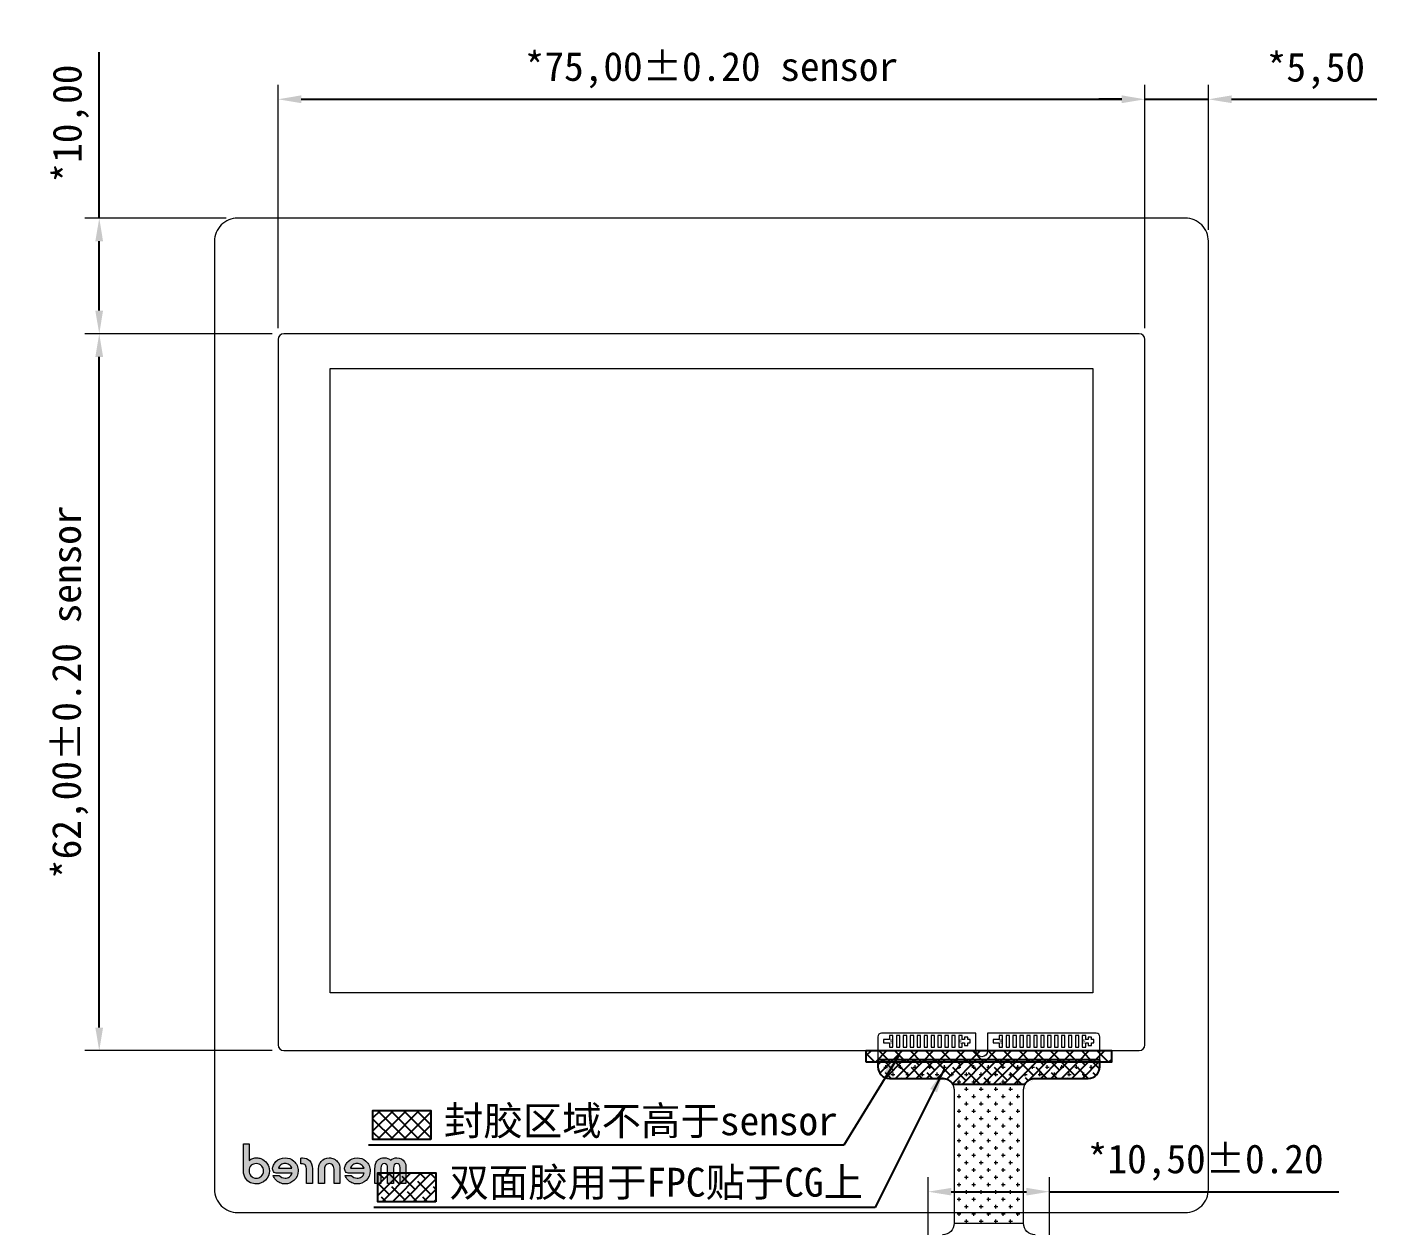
# Model space of a CAD drawing. Header units: millimetres. Extents: x 1950 to 4611, y 2266 to 2867.
# Drawn here: x 2220 to 2336.8, y 2668.8 to 2772.8 of the extents above; entities that cross this region are included whole.
import ezdxf

# ---------------------------------------------------------------- set-up
doc = ezdxf.new("R2010")
doc.units = ezdxf.units.MM
for name, color, linetype in [('Adhesive', 2, 'Continuous'), ('Dim', 4, 'Continuous'), ('Sealant', 3, 'Continuous')]:
    doc.layers.add(name, color=color, linetype=linetype)
for name, color, linetype, lineweight in [('Cover Lens', 152, 'Continuous', 0), ('EMI', 5, 'Continuous', 0), ('FPC', 30, 'Continuous', 0), ('Sensor', 6, 'Continuous', 0)]:
    doc.layers.add(name, color=color, linetype=linetype, lineweight=lineweight)
doc.styles.add('宋体', font='')
doc.styles.add('常规', font='')
doc.styles.get('宋体').set_extended_font_data('SimSun')
doc.styles.get('常规').set_extended_font_data('SimSun')
doc.dimstyles.new('DIM', dxfattribs={"dimtxt": 2.5, "dimasz": 2, "dimexe": 1.25, "dimexo": 1, "dimgap": 1, "dimtad": 1, "dimzin": 1, "dimtxsty": '宋体', "dimcen": 2.5, "dimazin": 0, "dimtfac": 1, "dimtmove": 0, "dimatfit": 3, "dimfxl": 0, "dimlwe": 0, "dimarcsym": 0})

# ---------------------------------------------------------------- blocks, each defined once
blk = doc.blocks.new('CG2')
at = {"layer": 'Cover Lens'}
h = blk.add_hatch(color=2, dxfattribs=at)
h.dxf.hatch_style = 1
edge = h.paths.add_edge_path(flags=16)
edge.add_spline(control_points=[(-38.9, -14.98), (-39.03, -14.84), (-39.19, -14.77), (-39.39, -14.77)], knot_values=[0, 0, 0, 0, 1, 1, 1, 1], degree=3, periodic=0)
edge.add_spline(control_points=[(-39.39, -14.77), (-39.55, -14.77), (-39.69, -14.82), (-39.81, -14.92)], knot_values=[0, 0, 0, 0, 1, 1, 1, 1], degree=3, periodic=0)
edge.add_spline(control_points=[(-39.81, -14.92), (-39.94, -15.05), (-40.01, -15.2), (-40.01, -15.4)], knot_values=[0, 0, 0, 0, 1, 1, 1, 1], degree=3, periodic=0)
edge.add_spline(control_points=[(-40.01, -15.4), (-40.01, -15.57), (-39.95, -15.72), (-39.84, -15.84)], knot_values=[0, 0, 0, 0, 1, 1, 1, 1], degree=3, periodic=0)
edge.add_spline(control_points=[(-39.84, -15.84), (-39.72, -15.97), (-39.57, -16.03), (-39.39, -16.03)], knot_values=[0, 0, 0, 0, 1, 1, 1, 1], degree=3, periodic=0)
edge.add_spline(control_points=[(-39.39, -16.03), (-39.23, -16.03), (-39.09, -15.98), (-38.96, -15.88)], knot_values=[0, 0, 0, 0, 1, 1, 1, 1], degree=3, periodic=0)
edge.add_spline(control_points=[(-38.96, -15.88), (-38.82, -15.76), (-38.75, -15.6), (-38.75, -15.4)], knot_values=[0, 0, 0, 0, 1, 1, 1, 1], degree=3, periodic=0)
edge.add_spline(control_points=[(-38.75, -15.4), (-38.75, -15.24), (-38.8, -15.1), (-38.9, -14.98)], knot_values=[0, 0, 0, 0, 1, 1, 1, 1], degree=3, periodic=0)
edge = h.paths.add_edge_path()
edge.add_spline(control_points=[(-40.46, -15.69), (-40.49, -15.58), (-40.5, -15.41), (-40.5, -15.19)], knot_values=[0, 0, 0, 0, 1, 1, 1, 1], degree=3, periodic=0)
edge.add_line((-40.5, -15.19), (-40.5, -13.07))
edge.add_line((-40.5, -13.07), (-39.99, -13.07))
edge.add_line((-39.99, -13.07), (-39.99, -14.5))
edge.add_spline(control_points=[(-39.99, -14.5), (-39.79, -14.35), (-39.58, -14.27), (-39.35, -14.27)], knot_values=[0, 0, 0, 0, 1, 1, 1, 1], degree=3, periodic=0)
edge.add_spline(control_points=[(-39.35, -14.27), (-39.23, -14.27), (-39.1, -14.3), (-38.98, -14.34)], knot_values=[0, 0, 0, 0, 1, 1, 1, 1], degree=3, periodic=0)
edge.add_spline(control_points=[(-38.98, -14.34), (-38.76, -14.42), (-38.59, -14.56), (-38.46, -14.74)], knot_values=[0, 0, 0, 0, 1, 1, 1, 1], degree=3, periodic=0)
edge.add_spline(control_points=[(-38.46, -14.74), (-38.31, -14.94), (-38.24, -15.16), (-38.24, -15.4)], knot_values=[0, 0, 0, 0, 1, 1, 1, 1], degree=3, periodic=0)
edge.add_spline(control_points=[(-38.24, -15.4), (-38.24, -15.71), (-38.35, -15.98), (-38.58, -16.2)], knot_values=[0, 0, 0, 0, 1, 1, 1, 1], degree=3, periodic=0)
edge.add_spline(control_points=[(-38.58, -16.2), (-38.8, -16.42), (-39.07, -16.53), (-39.38, -16.53)], knot_values=[0, 0, 0, 0, 1, 1, 1, 1], degree=3, periodic=0)
edge.add_spline(control_points=[(-39.38, -16.53), (-39.55, -16.53), (-39.71, -16.49), (-39.88, -16.42)], knot_values=[0, 0, 0, 0, 1, 1, 1, 1], degree=3, periodic=0)
edge.add_spline(control_points=[(-39.88, -16.42), (-40.07, -16.32), (-40.22, -16.19), (-40.32, -16.03)], knot_values=[0, 0, 0, 0, 1, 1, 1, 1], degree=3, periodic=0)
edge.add_spline(control_points=[(-40.32, -16.03), (-40.39, -15.92), (-40.44, -15.81), (-40.46, -15.69)], knot_values=[0, 0, 0, 0, 1, 1, 1, 1], degree=3, periodic=0)
edge = h.paths.add_edge_path(flags=16)
edge.add_spline(control_points=[(-37.25, -14.88), (-37.35, -14.95), (-37.43, -15.05), (-37.47, -15.17)], knot_values=[0, 0, 0, 0, 1, 1, 1, 1], degree=3, periodic=0)
edge.add_line((-37.47, -15.17), (-36.3, -15.17))
edge.add_spline(control_points=[(-36.3, -15.17), (-36.35, -15.04), (-36.42, -14.94), (-36.53, -14.87)], knot_values=[0, 0, 0, 0, 1, 1, 1, 1], degree=3, periodic=0)
edge.add_spline(control_points=[(-36.53, -14.87), (-36.64, -14.8), (-36.75, -14.77), (-36.89, -14.77)], knot_values=[0, 0, 0, 0, 1, 1, 1, 1], degree=3, periodic=0)
edge.add_spline(control_points=[(-36.89, -14.77), (-37.02, -14.77), (-37.14, -14.8), (-37.25, -14.88)], knot_values=[0, 0, 0, 0, 1, 1, 1, 1], degree=3, periodic=0)
edge = h.paths.add_edge_path()
edge.add_spline(control_points=[(-37.71, -16.16), (-37.81, -16.05), (-37.88, -15.93), (-37.93, -15.79)], knot_values=[0, 0, 0, 0, 1, 1, 1, 1], degree=3, periodic=0)
edge.add_line((-37.93, -15.79), (-37.39, -15.79))
edge.add_spline(control_points=[(-37.39, -15.79), (-37.26, -15.95), (-37.09, -16.03), (-36.89, -16.03)], knot_values=[0, 0, 0, 0, 1, 1, 1, 1], degree=3, periodic=0)
edge.add_spline(control_points=[(-36.89, -16.03), (-36.75, -16.03), (-36.63, -16), (-36.52, -15.92)], knot_values=[0, 0, 0, 0, 1, 1, 1, 1], degree=3, periodic=0)
edge.add_spline(control_points=[(-36.52, -15.92), (-36.41, -15.85), (-36.33, -15.74), (-36.29, -15.61)], knot_values=[0, 0, 0, 0, 1, 1, 1, 1], degree=3, periodic=0)
edge.add_line((-36.29, -15.61), (-37.41, -15.61))
edge.add_spline(control_points=[(-37.41, -15.61), (-37.53, -15.61), (-37.62, -15.61), (-37.67, -15.6)], knot_values=[0, 0, 0, 0, 1, 1, 1, 1], degree=3, periodic=0)
edge.add_spline(control_points=[(-37.67, -15.6), (-37.72, -15.59), (-37.77, -15.56), (-37.83, -15.53)], knot_values=[0, 0, 0, 0, 1, 1, 1, 1], degree=3, periodic=0)
edge.add_spline(control_points=[(-37.83, -15.53), (-37.92, -15.45), (-37.97, -15.35), (-37.97, -15.22)], knot_values=[0, 0, 0, 0, 1, 1, 1, 1], degree=3, periodic=0)
edge.add_spline(control_points=[(-37.97, -15.22), (-37.97, -15.12), (-37.94, -15.02), (-37.89, -14.91)], knot_values=[0, 0, 0, 0, 1, 1, 1, 1], degree=3, periodic=0)
edge.add_spline(control_points=[(-37.89, -14.91), (-37.84, -14.8), (-37.76, -14.69), (-37.68, -14.6)], knot_values=[0, 0, 0, 0, 1, 1, 1, 1], degree=3, periodic=0)
edge.add_spline(control_points=[(-37.68, -14.6), (-37.46, -14.38), (-37.19, -14.27), (-36.88, -14.27)], knot_values=[0, 0, 0, 0, 1, 1, 1, 1], degree=3, periodic=0)
edge.add_spline(control_points=[(-36.88, -14.27), (-36.59, -14.27), (-36.35, -14.36), (-36.14, -14.55)], knot_values=[0, 0, 0, 0, 1, 1, 1, 1], degree=3, periodic=0)
edge.add_spline(control_points=[(-36.14, -14.55), (-36.02, -14.66), (-35.92, -14.78), (-35.85, -14.93)], knot_values=[0, 0, 0, 0, 1, 1, 1, 1], degree=3, periodic=0)
edge.add_spline(control_points=[(-35.85, -14.93), (-35.78, -15.08), (-35.75, -15.23), (-35.75, -15.4)], knot_values=[0, 0, 0, 0, 1, 1, 1, 1], degree=3, periodic=0)
edge.add_spline(control_points=[(-35.75, -15.4), (-35.75, -15.72), (-35.87, -16), (-36.12, -16.23)], knot_values=[0, 0, 0, 0, 1, 1, 1, 1], degree=3, periodic=0)
edge.add_spline(control_points=[(-36.12, -16.23), (-36.34, -16.43), (-36.59, -16.53), (-36.88, -16.53)], knot_values=[0, 0, 0, 0, 1, 1, 1, 1], degree=3, periodic=0)
edge.add_spline(control_points=[(-36.88, -16.53), (-37.03, -16.53), (-37.18, -16.5), (-37.33, -16.43)], knot_values=[0, 0, 0, 0, 1, 1, 1, 1], degree=3, periodic=0)
edge.add_spline(control_points=[(-37.33, -16.43), (-37.48, -16.37), (-37.61, -16.27), (-37.71, -16.16)], knot_values=[0, 0, 0, 0, 1, 1, 1, 1], degree=3, periodic=0)
edge = h.paths.add_edge_path()
edge.add_spline(control_points=[(-34.78, -14.5), (-34.61, -14.66), (-34.53, -14.9), (-34.53, -15.21)], knot_values=[0, 0, 0, 0, 1, 1, 1, 1], degree=3, periodic=0)
edge.add_line((-34.53, -15.21), (-34.53, -16.5))
edge.add_line((-34.53, -16.5), (-35.03, -16.5))
edge.add_line((-35.03, -16.5), (-35.03, -15.34))
edge.add_spline(control_points=[(-35.03, -15.34), (-35.03, -15.14), (-35.07, -14.99), (-35.13, -14.91)], knot_values=[0, 0, 0, 0, 1, 1, 1, 1], degree=3, periodic=0)
edge.add_spline(control_points=[(-35.13, -14.91), (-35.2, -14.83), (-35.33, -14.79), (-35.52, -14.78)], knot_values=[0, 0, 0, 0, 1, 1, 1, 1], degree=3, periodic=0)
edge.add_line((-35.52, -14.78), (-35.52, -14.29))
edge.add_spline(control_points=[(-35.52, -14.29), (-35.46, -14.28), (-35.42, -14.28), (-35.39, -14.28)], knot_values=[0, 0, 0, 0, 1, 1, 1, 1], degree=3, periodic=0)
edge.add_spline(control_points=[(-35.39, -14.28), (-35.13, -14.28), (-34.93, -14.36), (-34.78, -14.5)], knot_values=[0, 0, 0, 0, 1, 1, 1, 1], degree=3, periodic=0)
edge = h.paths.add_edge_path()
edge.add_spline(control_points=[(-33.41, -14.95), (-33.46, -15.05), (-33.49, -15.21), (-33.49, -15.44)], knot_values=[0, 0, 0, 0, 1, 1, 1, 1], degree=3, periodic=0)
edge.add_line((-33.49, -15.44), (-33.49, -16.5))
edge.add_line((-33.49, -16.5), (-33.99, -16.5))
edge.add_line((-33.99, -16.5), (-33.99, -15.29))
edge.add_spline(control_points=[(-33.99, -15.29), (-33.99, -15.12), (-33.98, -14.99), (-33.95, -14.89)], knot_values=[0, 0, 0, 0, 1, 1, 1, 1], degree=3, periodic=0)
edge.add_spline(control_points=[(-33.95, -14.89), (-33.92, -14.79), (-33.86, -14.69), (-33.78, -14.6)], knot_values=[0, 0, 0, 0, 1, 1, 1, 1], degree=3, periodic=0)
edge.add_spline(control_points=[(-33.78, -14.6), (-33.6, -14.38), (-33.36, -14.27), (-33.07, -14.27)], knot_values=[0, 0, 0, 0, 1, 1, 1, 1], degree=3, periodic=0)
edge.add_spline(control_points=[(-33.07, -14.27), (-32.93, -14.27), (-32.79, -14.3), (-32.66, -14.36)], knot_values=[0, 0, 0, 0, 1, 1, 1, 1], degree=3, periodic=0)
edge.add_spline(control_points=[(-32.66, -14.36), (-32.53, -14.42), (-32.43, -14.5), (-32.34, -14.61)], knot_values=[0, 0, 0, 0, 1, 1, 1, 1], degree=3, periodic=0)
edge.add_spline(control_points=[(-32.34, -14.61), (-32.2, -14.78), (-32.14, -14.99), (-32.14, -15.26)], knot_values=[0, 0, 0, 0, 1, 1, 1, 1], degree=3, periodic=0)
edge.add_line((-32.14, -15.26), (-32.14, -16.5))
edge.add_line((-32.14, -16.5), (-32.64, -16.5))
edge.add_line((-32.64, -16.5), (-32.64, -15.4))
edge.add_spline(control_points=[(-32.64, -15.4), (-32.64, -15.19), (-32.67, -15.04), (-32.72, -14.95)], knot_values=[0, 0, 0, 0, 1, 1, 1, 1], degree=3, periodic=0)
edge.add_spline(control_points=[(-32.72, -14.95), (-32.76, -14.89), (-32.81, -14.85), (-32.87, -14.82)], knot_values=[0, 0, 0, 0, 1, 1, 1, 1], degree=3, periodic=0)
edge.add_spline(control_points=[(-32.87, -14.82), (-32.93, -14.78), (-33, -14.77), (-33.07, -14.77)], knot_values=[0, 0, 0, 0, 1, 1, 1, 1], degree=3, periodic=0)
edge.add_spline(control_points=[(-33.07, -14.77), (-33.14, -14.77), (-33.2, -14.78), (-33.26, -14.82)], knot_values=[0, 0, 0, 0, 1, 1, 1, 1], degree=3, periodic=0)
edge.add_spline(control_points=[(-33.26, -14.82), (-33.33, -14.85), (-33.37, -14.9), (-33.41, -14.95)], knot_values=[0, 0, 0, 0, 1, 1, 1, 1], degree=3, periodic=0)
edge = h.paths.add_edge_path(flags=16)
edge.add_spline(control_points=[(-31.02, -14.88), (-31.12, -14.95), (-31.2, -15.05), (-31.24, -15.17)], knot_values=[0, 0, 0, 0, 1, 1, 1, 1], degree=3, periodic=0)
edge.add_line((-31.24, -15.17), (-30.06, -15.17))
edge.add_spline(control_points=[(-30.06, -15.17), (-30.11, -15.04), (-30.19, -14.94), (-30.3, -14.87)], knot_values=[0, 0, 0, 0, 1, 1, 1, 1], degree=3, periodic=0)
edge.add_spline(control_points=[(-30.3, -14.87), (-30.4, -14.8), (-30.52, -14.77), (-30.66, -14.77)], knot_values=[0, 0, 0, 0, 1, 1, 1, 1], degree=3, periodic=0)
edge.add_spline(control_points=[(-30.66, -14.77), (-30.79, -14.77), (-30.91, -14.8), (-31.02, -14.88)], knot_values=[0, 0, 0, 0, 1, 1, 1, 1], degree=3, periodic=0)
edge = h.paths.add_edge_path()
edge.add_spline(control_points=[(-31.48, -16.16), (-31.57, -16.05), (-31.65, -15.93), (-31.7, -15.79)], knot_values=[0, 0, 0, 0, 1, 1, 1, 1], degree=3, periodic=0)
edge.add_line((-31.7, -15.79), (-31.16, -15.79))
edge.add_spline(control_points=[(-31.16, -15.79), (-31.03, -15.95), (-30.86, -16.03), (-30.65, -16.03)], knot_values=[0, 0, 0, 0, 1, 1, 1, 1], degree=3, periodic=0)
edge.add_spline(control_points=[(-30.65, -16.03), (-30.52, -16.03), (-30.4, -16), (-30.28, -15.92)], knot_values=[0, 0, 0, 0, 1, 1, 1, 1], degree=3, periodic=0)
edge.add_spline(control_points=[(-30.28, -15.92), (-30.17, -15.85), (-30.1, -15.74), (-30.06, -15.61)], knot_values=[0, 0, 0, 0, 1, 1, 1, 1], degree=3, periodic=0)
edge.add_line((-30.06, -15.61), (-31.18, -15.61))
edge.add_spline(control_points=[(-31.18, -15.61), (-31.3, -15.61), (-31.39, -15.61), (-31.44, -15.6)], knot_values=[0, 0, 0, 0, 1, 1, 1, 1], degree=3, periodic=0)
edge.add_spline(control_points=[(-31.44, -15.6), (-31.49, -15.59), (-31.54, -15.56), (-31.59, -15.53)], knot_values=[0, 0, 0, 0, 1, 1, 1, 1], degree=3, periodic=0)
edge.add_spline(control_points=[(-31.59, -15.53), (-31.69, -15.45), (-31.74, -15.35), (-31.74, -15.22)], knot_values=[0, 0, 0, 0, 1, 1, 1, 1], degree=3, periodic=0)
edge.add_spline(control_points=[(-31.74, -15.22), (-31.74, -15.12), (-31.71, -15.02), (-31.66, -14.91)], knot_values=[0, 0, 0, 0, 1, 1, 1, 1], degree=3, periodic=0)
edge.add_spline(control_points=[(-31.66, -14.91), (-31.6, -14.8), (-31.53, -14.69), (-31.44, -14.6)], knot_values=[0, 0, 0, 0, 1, 1, 1, 1], degree=3, periodic=0)
edge.add_spline(control_points=[(-31.44, -14.6), (-31.23, -14.38), (-30.96, -14.27), (-30.64, -14.27)], knot_values=[0, 0, 0, 0, 1, 1, 1, 1], degree=3, periodic=0)
edge.add_spline(control_points=[(-30.64, -14.27), (-30.36, -14.27), (-30.12, -14.36), (-29.91, -14.55)], knot_values=[0, 0, 0, 0, 1, 1, 1, 1], degree=3, periodic=0)
edge.add_spline(control_points=[(-29.91, -14.55), (-29.78, -14.66), (-29.69, -14.78), (-29.62, -14.93)], knot_values=[0, 0, 0, 0, 1, 1, 1, 1], degree=3, periodic=0)
edge.add_spline(control_points=[(-29.62, -14.93), (-29.55, -15.08), (-29.52, -15.23), (-29.52, -15.4)], knot_values=[0, 0, 0, 0, 1, 1, 1, 1], degree=3, periodic=0)
edge.add_spline(control_points=[(-29.52, -15.4), (-29.52, -15.72), (-29.64, -16), (-29.88, -16.23)], knot_values=[0, 0, 0, 0, 1, 1, 1, 1], degree=3, periodic=0)
edge.add_spline(control_points=[(-29.88, -16.23), (-30.1, -16.43), (-30.36, -16.53), (-30.65, -16.53)], knot_values=[0, 0, 0, 0, 1, 1, 1, 1], degree=3, periodic=0)
edge.add_spline(control_points=[(-30.65, -16.53), (-30.8, -16.53), (-30.95, -16.5), (-31.1, -16.43)], knot_values=[0, 0, 0, 0, 1, 1, 1, 1], degree=3, periodic=0)
edge.add_spline(control_points=[(-31.1, -16.43), (-31.25, -16.37), (-31.38, -16.27), (-31.48, -16.16)], knot_values=[0, 0, 0, 0, 1, 1, 1, 1], degree=3, periodic=0)
edge = h.paths.add_edge_path()
edge.add_spline(control_points=[(-28.32, -14.77), (-28.51, -14.77), (-28.6, -14.9), (-28.6, -15.17)], knot_values=[0, 0, 0, 0, 1, 1, 1, 1], degree=3, periodic=0)
edge.add_line((-28.6, -15.17), (-28.6, -16.5))
edge.add_line((-28.6, -16.5), (-29.11, -16.5))
edge.add_line((-29.11, -16.5), (-29.11, -15.18))
edge.add_spline(control_points=[(-29.11, -15.18), (-29.11, -14.99), (-29.08, -14.83), (-29.04, -14.72)], knot_values=[0, 0, 0, 0, 1, 1, 1, 1], degree=3, periodic=0)
edge.add_spline(control_points=[(-29.04, -14.72), (-28.99, -14.6), (-28.91, -14.5), (-28.8, -14.42)], knot_values=[0, 0, 0, 0, 1, 1, 1, 1], degree=3, periodic=0)
edge.add_spline(control_points=[(-28.8, -14.42), (-28.66, -14.32), (-28.5, -14.27), (-28.32, -14.27)], knot_values=[0, 0, 0, 0, 1, 1, 1, 1], degree=3, periodic=0)
edge.add_spline(control_points=[(-28.32, -14.27), (-28.08, -14.27), (-27.89, -14.34), (-27.76, -14.48)], knot_values=[0, 0, 0, 0, 1, 1, 1, 1], degree=3, periodic=0)
edge.add_spline(control_points=[(-27.76, -14.48), (-27.61, -14.34), (-27.43, -14.27), (-27.21, -14.27)], knot_values=[0, 0, 0, 0, 1, 1, 1, 1], degree=3, periodic=0)
edge.add_spline(control_points=[(-27.21, -14.27), (-26.92, -14.27), (-26.7, -14.39), (-26.56, -14.62)], knot_values=[0, 0, 0, 0, 1, 1, 1, 1], degree=3, periodic=0)
edge.add_spline(control_points=[(-26.56, -14.62), (-26.51, -14.7), (-26.47, -14.78), (-26.45, -14.85)], knot_values=[0, 0, 0, 0, 1, 1, 1, 1], degree=3, periodic=0)
edge.add_spline(control_points=[(-26.45, -14.85), (-26.44, -14.93), (-26.43, -15.05), (-26.43, -15.19)], knot_values=[0, 0, 0, 0, 1, 1, 1, 1], degree=3, periodic=0)
edge.add_line((-26.43, -15.19), (-26.43, -16.5))
edge.add_line((-26.43, -16.5), (-26.94, -16.5))
edge.add_line((-26.94, -16.5), (-26.94, -15.14))
edge.add_spline(control_points=[(-26.94, -15.14), (-26.94, -14.89), (-27.03, -14.77), (-27.22, -14.77)], knot_values=[0, 0, 0, 0, 1, 1, 1, 1], degree=3, periodic=0)
edge.add_spline(control_points=[(-27.22, -14.77), (-27.42, -14.77), (-27.51, -14.9), (-27.51, -15.17)], knot_values=[0, 0, 0, 0, 1, 1, 1, 1], degree=3, periodic=0)
edge.add_line((-27.51, -15.17), (-27.51, -16.5))
edge.add_line((-27.51, -16.5), (-28.02, -16.5))
edge.add_line((-28.02, -16.5), (-28.02, -15.16))
edge.add_spline(control_points=[(-28.02, -15.16), (-28.02, -15.03), (-28.04, -14.93), (-28.1, -14.87)], knot_values=[0, 0, 0, 0, 1, 1, 1, 1], degree=3, periodic=0)
edge.add_spline(control_points=[(-28.1, -14.87), (-28.15, -14.8), (-28.22, -14.77), (-28.32, -14.77)], knot_values=[0, 0, 0, 0, 1, 1, 1, 1], degree=3, periodic=0)
at = {"layer": 'Cover Lens', "color": 2}
for p, q in [((-40.5, -13.07), (-39.99, -13.07)), ((-40.5, -15.19), (-40.5, -13.07)), ((-39.99, -13.07), (-39.99, -14.5)), ((-37.47, -15.17), (-36.3, -15.17)), ((-35.52, -14.78), (-35.52, -14.29)), ((-31.24, -15.17), (-30.06, -15.17)), ((-29.11, -16.5), (-29.11, -15.18)), ((-28.6, -15.17), (-28.6, -16.5)), ((-28.02, -16.5), (-28.02, -15.16)), ((-27.51, -15.17), (-27.51, -16.5)), ((-26.94, -16.5), (-26.94, -15.14)), ((-37.93, -15.79), (-37.39, -15.79)), ((-36.29, -15.61), (-37.41, -15.61)), ((-35.03, -16.5), (-35.03, -15.34)), ((-34.53, -15.21), (-34.53, -16.5)), ((-33.99, -16.5), (-33.99, -15.29)), ((-33.49, -15.44), (-33.49, -16.5)), ((-32.64, -16.5), (-32.64, -15.4)), ((-32.14, -15.26), (-32.14, -16.5)), ((-31.7, -15.79), (-31.16, -15.79)), ((-30.06, -15.61), (-31.18, -15.61)), ((-26.43, -15.19), (-26.43, -16.5)), ((-34.53, -16.5), (-35.03, -16.5)), ((-33.49, -16.5), (-33.99, -16.5)), ((-32.14, -16.5), (-32.64, -16.5)), ((-28.6, -16.5), (-29.11, -16.5)), ((-27.51, -16.5), (-28.02, -16.5)), ((-26.43, -16.5), (-26.94, -16.5))]:
    blk.add_line(p, q, dxfattribs=at)
at = {"layer": 'Cover Lens'}
blk.add_lwpolyline([(43, -17), (43, 65, 0.414214), (41, 67), (-41, 67, 0.414214), (-43, 65), (-43, -17, 0.414214), (-41, -19), (41, -19, 0.414214)], format="xyb", close=True, dxfattribs=at)
blk.add_lwpolyline([(33, 0), (-33, 0), (-33, 54), (33, 54)], close=True, dxfattribs=at)
at = {"layer": 'Cover Lens', "color": 2}
for points in [[(-39.81, -14.92), (-39.94, -15.05), (-40.01, -15.2), (-40.01, -15.4)], [(-39.99, -14.5), (-39.79, -14.35), (-39.58, -14.27), (-39.35, -14.27)], [(-39.39, -14.77), (-39.55, -14.77), (-39.69, -14.82), (-39.81, -14.92)], [(-38.9, -14.98), (-39.03, -14.84), (-39.19, -14.77), (-39.39, -14.77)], [(-39.35, -14.27), (-39.23, -14.27), (-39.1, -14.3), (-38.98, -14.34)], [(-38.98, -14.34), (-38.76, -14.42), (-38.59, -14.56), (-38.46, -14.74)], [(-38.75, -15.4), (-38.75, -15.24), (-38.8, -15.1), (-38.9, -14.98)], [(-38.46, -14.74), (-38.31, -14.94), (-38.24, -15.16), (-38.24, -15.4)], [(-37.97, -15.22), (-37.97, -15.12), (-37.94, -15.02), (-37.89, -14.91)], [(-37.89, -14.91), (-37.84, -14.8), (-37.76, -14.69), (-37.68, -14.6)], [(-37.68, -14.6), (-37.46, -14.38), (-37.19, -14.27), (-36.88, -14.27)], [(-37.25, -14.88), (-37.35, -14.95), (-37.43, -15.05), (-37.47, -15.17)], [(-36.89, -14.77), (-37.02, -14.77), (-37.14, -14.8), (-37.25, -14.88)], [(-36.53, -14.87), (-36.64, -14.8), (-36.75, -14.77), (-36.89, -14.77)], [(-36.88, -14.27), (-36.59, -14.27), (-36.35, -14.36), (-36.14, -14.55)], [(-36.3, -15.17), (-36.35, -15.04), (-36.42, -14.94), (-36.53, -14.87)], [(-36.14, -14.55), (-36.02, -14.66), (-35.92, -14.78), (-35.85, -14.93)], [(-35.85, -14.93), (-35.78, -15.08), (-35.75, -15.23), (-35.75, -15.4)], [(-35.52, -14.29), (-35.46, -14.28), (-35.42, -14.28), (-35.39, -14.28)], [(-35.13, -14.91), (-35.2, -14.83), (-35.33, -14.79), (-35.52, -14.78)], [(-35.39, -14.28), (-35.13, -14.28), (-34.93, -14.36), (-34.78, -14.5)], [(-35.03, -15.34), (-35.03, -15.14), (-35.07, -14.99), (-35.13, -14.91)], [(-34.78, -14.5), (-34.61, -14.66), (-34.53, -14.9), (-34.53, -15.21)], [(-33.99, -15.29), (-33.99, -15.12), (-33.98, -14.99), (-33.95, -14.89)], [(-33.95, -14.89), (-33.92, -14.79), (-33.86, -14.69), (-33.78, -14.6)], [(-33.78, -14.6), (-33.6, -14.38), (-33.36, -14.27), (-33.07, -14.27)], [(-33.41, -14.95), (-33.46, -15.05), (-33.49, -15.21), (-33.49, -15.44)], [(-33.26, -14.82), (-33.33, -14.85), (-33.37, -14.9), (-33.41, -14.95)], [(-33.07, -14.77), (-33.14, -14.77), (-33.2, -14.78), (-33.26, -14.82)], [(-33.07, -14.27), (-32.93, -14.27), (-32.79, -14.3), (-32.66, -14.36)], [(-32.87, -14.82), (-32.93, -14.78), (-33, -14.77), (-33.07, -14.77)], [(-32.72, -14.95), (-32.76, -14.89), (-32.81, -14.85), (-32.87, -14.82)], [(-32.64, -15.4), (-32.64, -15.19), (-32.67, -15.04), (-32.72, -14.95)], [(-32.66, -14.36), (-32.53, -14.42), (-32.43, -14.5), (-32.34, -14.61)], [(-32.34, -14.61), (-32.2, -14.78), (-32.14, -14.99), (-32.14, -15.26)], [(-31.74, -15.22), (-31.74, -15.12), (-31.71, -15.02), (-31.66, -14.91)], [(-31.66, -14.91), (-31.6, -14.8), (-31.53, -14.69), (-31.44, -14.6)], [(-31.44, -14.6), (-31.23, -14.38), (-30.96, -14.27), (-30.64, -14.27)], [(-31.02, -14.88), (-31.12, -14.95), (-31.2, -15.05), (-31.24, -15.17)], [(-30.66, -14.77), (-30.79, -14.77), (-30.91, -14.8), (-31.02, -14.88)], [(-30.3, -14.87), (-30.4, -14.8), (-30.52, -14.77), (-30.66, -14.77)], [(-30.64, -14.27), (-30.36, -14.27), (-30.12, -14.36), (-29.91, -14.55)], [(-30.06, -15.17), (-30.11, -15.04), (-30.19, -14.94), (-30.3, -14.87)], [(-29.91, -14.55), (-29.78, -14.66), (-29.69, -14.78), (-29.62, -14.93)], [(-29.62, -14.93), (-29.55, -15.08), (-29.52, -15.23), (-29.52, -15.4)], [(-29.11, -15.18), (-29.11, -14.99), (-29.08, -14.83), (-29.04, -14.72)], [(-29.04, -14.72), (-28.99, -14.6), (-28.91, -14.5), (-28.8, -14.42)], [(-28.8, -14.42), (-28.66, -14.32), (-28.5, -14.27), (-28.32, -14.27)], [(-28.32, -14.77), (-28.51, -14.77), (-28.6, -14.9), (-28.6, -15.17)], [(-28.32, -14.27), (-28.08, -14.27), (-27.89, -14.34), (-27.76, -14.48)], [(-28.1, -14.87), (-28.15, -14.8), (-28.22, -14.77), (-28.32, -14.77)], [(-28.02, -15.16), (-28.02, -15.03), (-28.04, -14.93), (-28.1, -14.87)], [(-27.76, -14.48), (-27.61, -14.34), (-27.43, -14.27), (-27.21, -14.27)], [(-27.22, -14.77), (-27.42, -14.77), (-27.51, -14.9), (-27.51, -15.17)], [(-26.94, -15.14), (-26.94, -14.89), (-27.03, -14.77), (-27.22, -14.77)], [(-27.21, -14.27), (-26.92, -14.27), (-26.7, -14.39), (-26.56, -14.62)], [(-26.56, -14.62), (-26.51, -14.7), (-26.47, -14.78), (-26.45, -14.85)], [(-26.45, -14.85), (-26.44, -14.93), (-26.43, -15.05), (-26.43, -15.19)], [(-40.46, -15.69), (-40.49, -15.58), (-40.5, -15.41), (-40.5, -15.19)], [(-40.32, -16.03), (-40.39, -15.92), (-40.44, -15.81), (-40.46, -15.69)], [(-39.88, -16.42), (-40.07, -16.32), (-40.22, -16.19), (-40.32, -16.03)], [(-40.01, -15.4), (-40.01, -15.57), (-39.95, -15.72), (-39.84, -15.84)], [(-39.84, -15.84), (-39.72, -15.97), (-39.57, -16.03), (-39.39, -16.03)], [(-39.39, -16.03), (-39.23, -16.03), (-39.09, -15.98), (-38.96, -15.88)], [(-38.58, -16.2), (-38.8, -16.42), (-39.07, -16.53), (-39.38, -16.53)], [(-38.96, -15.88), (-38.82, -15.76), (-38.75, -15.6), (-38.75, -15.4)], [(-38.24, -15.4), (-38.24, -15.71), (-38.35, -15.98), (-38.58, -16.2)], [(-37.83, -15.53), (-37.92, -15.45), (-37.97, -15.35), (-37.97, -15.22)], [(-37.71, -16.16), (-37.81, -16.05), (-37.88, -15.93), (-37.93, -15.79)], [(-37.67, -15.6), (-37.72, -15.59), (-37.77, -15.56), (-37.83, -15.53)], [(-37.33, -16.43), (-37.48, -16.37), (-37.61, -16.27), (-37.71, -16.16)], [(-37.41, -15.61), (-37.53, -15.61), (-37.62, -15.61), (-37.67, -15.6)], [(-37.39, -15.79), (-37.26, -15.95), (-37.09, -16.03), (-36.89, -16.03)], [(-36.89, -16.03), (-36.75, -16.03), (-36.63, -16), (-36.52, -15.92)], [(-36.12, -16.23), (-36.34, -16.43), (-36.59, -16.53), (-36.88, -16.53)], [(-36.52, -15.92), (-36.41, -15.85), (-36.33, -15.74), (-36.29, -15.61)], [(-35.75, -15.4), (-35.75, -15.72), (-35.87, -16), (-36.12, -16.23)], [(-31.59, -15.53), (-31.69, -15.45), (-31.74, -15.35), (-31.74, -15.22)], [(-31.48, -16.16), (-31.57, -16.05), (-31.65, -15.93), (-31.7, -15.79)], [(-31.44, -15.6), (-31.49, -15.59), (-31.54, -15.56), (-31.59, -15.53)], [(-31.1, -16.43), (-31.25, -16.37), (-31.38, -16.27), (-31.48, -16.16)], [(-31.18, -15.61), (-31.3, -15.61), (-31.39, -15.61), (-31.44, -15.6)], [(-31.16, -15.79), (-31.03, -15.95), (-30.86, -16.03), (-30.65, -16.03)], [(-30.65, -16.03), (-30.52, -16.03), (-30.4, -16), (-30.28, -15.92)], [(-29.88, -16.23), (-30.1, -16.43), (-30.36, -16.53), (-30.65, -16.53)], [(-30.28, -15.92), (-30.17, -15.85), (-30.1, -15.74), (-30.06, -15.61)], [(-29.52, -15.4), (-29.52, -15.72), (-29.64, -16), (-29.88, -16.23)], [(-39.38, -16.53), (-39.55, -16.53), (-39.71, -16.49), (-39.88, -16.42)], [(-36.88, -16.53), (-37.03, -16.53), (-37.18, -16.5), (-37.33, -16.43)], [(-30.65, -16.53), (-30.8, -16.53), (-30.95, -16.5), (-31.1, -16.43)]]:
    blk.add_open_spline(points, degree=3, dxfattribs=at)
blk = doc.blocks.new('*D257')
at = {"layer": 'Defpoints', "color": 0}
for p in [(2316.71, 2766.51), (2241.71, 2745.73), (2316.71, 2745.73)]:
    blk.add_point(p, dxfattribs=at)
at = {"layer": 'Dim', "color": 0, "lineweight": 0}
for p, q in [((2241.71, 2746.73), (2241.71, 2767.76)), ((2316.71, 2746.73), (2316.71, 2767.76))]:
    blk.add_line(p, q, dxfattribs=at)
at = {"layer": 'Dim', "color": 0, "lineweight": -2}
blk.add_line((2243.71, 2766.51), (2314.71, 2766.51), dxfattribs=at)
at = {"layer": 'Dim', "color": 0}
for points in [[(2243.71, 2766.85), (2243.71, 2766.18), (2241.71, 2766.51)], [(2314.71, 2766.85), (2314.71, 2766.18), (2316.71, 2766.51)]]:
    blk.add_solid(points, dxfattribs=at)
at = {"layer": 'Dim', "color": 0, "insert": (2279.21, 2769.03), "char_height": 2.5, "attachment_point": 5, "style": '宋体'}
blk.add_mtext('{\\C2;*}75,00%%P0.20 sensor', dxfattribs=at)
blk = doc.blocks.new('*D258')
at = {"layer": 'Defpoints', "color": 0}
for p in [(2226.24, 2746.23), (2242.21, 2746.23), (2242.21, 2684.23)]:
    blk.add_point(p, dxfattribs=at)
at = {"layer": 'Dim', "color": 0, "lineweight": 0}
for p, q in [((2241.21, 2746.23), (2224.99, 2746.23)), ((2241.21, 2684.23), (2224.99, 2684.23))]:
    blk.add_line(p, q, dxfattribs=at)
at = {"layer": 'Dim', "color": 0, "lineweight": -2}
blk.add_line((2226.24, 2686.23), (2226.24, 2744.23), dxfattribs=at)
at = {"layer": 'Dim', "color": 0}
for points in [[(2225.9, 2744.23), (2226.57, 2744.23), (2226.24, 2746.23)], [(2225.9, 2686.23), (2226.57, 2686.23), (2226.24, 2684.23)]]:
    blk.add_solid(points, dxfattribs=at)
at = {"layer": 'Dim', "color": 0, "insert": (2223.72, 2715.23), "char_height": 2.5, "attachment_point": 5, "rotation": 90, "style": '宋体'}
blk.add_mtext('{\\C2;*}62,00%%P0.20 sensor', dxfattribs=at)
blk = doc.blocks.new('*D259')
at = {"layer": 'Defpoints', "color": 0}
for p in [(2226.24, 2756.23), (2238.21, 2756.23), (2242.21, 2746.23)]:
    blk.add_point(p, dxfattribs=at)
at = {"layer": 'Dim', "color": 0, "lineweight": -2}
for p, q in [((2226.24, 2756.23), (2226.24, 2770.59)), ((2226.24, 2748.23), (2226.24, 2754.23))]:
    blk.add_line(p, q, dxfattribs=at)
at = {"layer": 'Dim', "color": 0, "lineweight": 0}
for p, q in [((2237.21, 2756.23), (2224.99, 2756.23)), ((2241.21, 2746.23), (2224.99, 2746.23))]:
    blk.add_line(p, q, dxfattribs=at)
at = {"layer": 'Dim', "color": 0}
for points in [[(2225.9, 2754.23), (2226.57, 2754.23), (2226.24, 2756.23)], [(2225.9, 2748.23), (2226.57, 2748.23), (2226.24, 2746.23)]]:
    blk.add_solid(points, dxfattribs=at)
at = {"layer": 'Dim', "color": 0, "insert": (2223.78, 2764.41), "char_height": 2.5, "attachment_point": 5, "rotation": 90, "style": '宋体'}
blk.add_mtext('{\\C2;*}10,00', dxfattribs=at)
blk = doc.blocks.new('*D260')
at = {"layer": 'Defpoints', "color": 0}
for p in [(2322.21, 2766.51), (2322.21, 2754.23), (2316.71, 2745.73)]:
    blk.add_point(p, dxfattribs=at)
at = {"layer": 'Dim', "color": 0, "lineweight": 0}
for p, q in [((2316.71, 2746.73), (2316.71, 2767.76)), ((2322.21, 2755.23), (2322.21, 2767.76))]:
    blk.add_line(p, q, dxfattribs=at)
at = {"layer": 'Dim', "color": 0, "lineweight": -2}
for p, q in [((2314.71, 2766.51), (2312.71, 2766.51)), ((2316.71, 2766.51), (2322.21, 2766.51)), ((2324.21, 2766.51), (2336.79, 2766.51))]:
    blk.add_line(p, q, dxfattribs=at)
at = {"layer": 'Dim', "color": 0}
for points in [[(2314.71, 2766.85), (2314.71, 2766.18), (2316.71, 2766.51)], [(2324.21, 2766.85), (2324.21, 2766.18), (2322.21, 2766.51)]]:
    blk.add_solid(points, dxfattribs=at)
at = {"layer": 'Dim', "color": 0, "insert": (2331.5, 2768.97), "char_height": 2.5, "attachment_point": 5, "style": '宋体'}
blk.add_mtext('{\\C2;*}5,50', dxfattribs=at)
blk = doc.blocks.new('*D268')
at = {"layer": 'Defpoints', "color": 0}
for p in [(2308.46, 2672.03), (2297.96, 2667.3), (2308.46, 2667.3)]:
    blk.add_point(p, dxfattribs=at)
at = {"layer": 'Dim', "color": 0, "lineweight": 0}
for p, q in [((2297.96, 2668.3), (2297.96, 2673.28)), ((2308.46, 2668.3), (2308.46, 2673.28))]:
    blk.add_line(p, q, dxfattribs=at)
at = {"layer": 'Dim', "color": 0, "lineweight": -2}
for p, q in [((2299.96, 2672.03), (2306.46, 2672.03)), ((2308.46, 2672.03), (2333.48, 2672.03))]:
    blk.add_line(p, q, dxfattribs=at)
at = {"layer": 'Dim', "color": 0}
for points in [[(2299.96, 2672.36), (2299.96, 2671.7), (2297.96, 2672.03)], [(2306.46, 2672.36), (2306.46, 2671.7), (2308.46, 2672.03)]]:
    blk.add_solid(points, dxfattribs=at)
at = {"layer": 'Dim', "color": 0, "insert": (2321.97, 2674.55), "char_height": 2.5, "attachment_point": 5, "style": '宋体'}
blk.add_mtext('{\\C2;*}10,50%%P0.20', dxfattribs=at)

msp = doc.modelspace()

# ---------------------------------------------------------------- hatches: boundary and pattern name
at = {"layer": 'Adhesive'}
h = msp.add_hatch(dxfattribs=at)
h.set_pattern_fill('ANSI38', color=256, scale=0.2, style=0)
h.set_pattern_definition([(45, (-180.4663, 11.3606), (-0.44901281, 0.44901281), []), (135, (-180.4663, 11.3606), (-1.34703842, 0.44901281), [1.5875, -0.9525])])
edge = h.paths.add_edge_path()
edge.add_line((2312.80712, 2683.43029), (2293.60712, 2683.43029))
edge.add_line((2293.60712, 2683.43029), (2293.60712, 2682.83029))
edge.add_arc((2294.60712, 2682.83029), 1, 180, 270)
edge.add_line((2294.60712, 2681.83029), (2299.20712, 2681.83029))
edge.add_arc((2299.20771, 2680.83087), 0.99942, 29.9808908, 90.0342067, ccw=False)
edge.add_line((2300.07341, 2681.33029), (2306.34083, 2681.33029))
edge.add_arc((2307.20651, 2680.83088), 0.99941, 89.9653316, 150.0193744, ccw=False)
edge.add_line((2307.20712, 2681.83029), (2311.80712, 2681.83029))
edge.add_arc((2311.80712, 2682.83029), 1, 270, 360)
edge.add_line((2312.80712, 2682.83029), (2312.80712, 2683.43029))
h = msp.add_hatch(dxfattribs=at)
h.set_pattern_fill('ANSI38', color=256, scale=0.2, style=0)
h.set_pattern_definition([(45, (3.12026, 12.2796), (-0.44901281, 0.44901281), []), (135, (3.12026, 12.2796), (-1.34703842, 0.44901281), [1.5875, -0.9525])])
h.paths.add_polyline_path([(2255.35193, 2671.15837), (2250.35193, 2671.15837), (2250.35193, 2673.65837), (2255.35193, 2673.65837)])
at = {"layer": 'EMI', "lineweight": 0}
h = msp.add_hatch(dxfattribs=at)
h.set_pattern_fill('CROSS', color=256, scale=0.1, style=0)
h.set_pattern_definition([(0, (-180.4663, 11.3606), (0.635, 0.635), [0.3175, -0.9525]), (90, (-180.30754, 11.20186), (-0.635, 0.635), [0.3175, -0.9525])])
h.paths.add_polyline_path([(2300.45712, 2656.80412), (2300.45712, 2650.80412), (2303.95712, 2650.80412), (2303.95712, 2656.80412)])
edge = h.paths.add_edge_path()
edge.add_line((2312.80712, 2683.23029), (2293.60712, 2683.23029))
edge.add_line((2293.60712, 2683.23029), (2293.60712, 2682.83029))
edge.add_arc((2294.60712, 2682.83029), 1, 180, 270)
edge.add_line((2294.60712, 2681.83029), (2299.20712, 2681.83029))
edge.add_arc((2299.20771, 2680.83087), 0.99942, -0.359185, 90.0342067, ccw=False)
edge.add_line((2300.20712, 2680.82461), (2300.20712, 2669.30412))
edge.add_line((2300.20712, 2669.30412), (2306.20712, 2669.30412))
edge.add_line((2306.20712, 2669.30412), (2306.20712, 2680.82461))
edge.add_arc((2307.20651, 2680.83088), 0.99941, 89.9653316, 180.3596467, ccw=False)
edge.add_line((2307.20712, 2681.83029), (2311.80712, 2681.83029))
edge.add_arc((2311.80712, 2682.83029), 1, 270, 360)
edge.add_line((2312.80712, 2682.83029), (2312.80712, 2683.23029))
at = {"layer": 'Sealant'}
h = msp.add_hatch(dxfattribs=at)
h.set_pattern_fill('ANSI37', color=256, scale=0.3, style=0)
h.set_pattern_definition([(45, (-180.4663, 11.3606), (-0.6735192, 0.6735192), []), (135, (-180.4663, 11.3606), (-0.6735192, -0.6735192), [])])
h.paths.add_polyline_path([(2292.60712, 2683.23029), (2292.60712, 2684.23029), (2313.80712, 2684.23029), (2313.80712, 2683.23029)])
h = msp.add_hatch(dxfattribs=at)
h.set_pattern_fill('ANSI37', color=256, scale=0.25, style=0)
h.set_pattern_definition([(45, (1012.2838, 2081.7355), (-0.561266, 0.561266), []), (135, (1012.2838, 2081.7355), (-0.561266, -0.561266), [])])
h.paths.add_polyline_path([(2254.92416, 2676.55085), (2249.92416, 2676.55085), (2249.92416, 2679.05085), (2254.92416, 2679.05085)])

# ---------------------------------------------------------------- linework, layer by layer
at = {"layer": 'Adhesive'}
msp.add_lwpolyline([(2312.80712, 2683.43029), (2293.60712, 2683.43029), (2293.60712, 2682.83029, 0.414213562), (2294.60712, 2681.83029), (2299.20712, 2681.83029, -0.268198545), (2300.07341, 2681.33029), (2306.34083, 2681.33029, -0.268201945), (2307.20712, 2681.83029), (2311.80712, 2681.83029, 0.414213562), (2312.80712, 2682.83029)], format="xyb", close=True, dxfattribs=at)
msp.add_lwpolyline([(2255.35193, 2671.15837), (2250.35193, 2671.15837), (2250.35193, 2673.65837), (2255.35193, 2673.65837)], close=True, dxfattribs=at)
at = {"layer": 'EMI'}
msp.add_lwpolyline([(2312.80712, 2683.23029), (2293.60712, 2683.23029), (2293.60712, 2682.83029, 0.414213562), (2294.60712, 2681.83029), (2299.20712, 2681.83029, -0.416225994), (2300.20712, 2680.82461), (2300.20712, 2669.30412), (2306.20712, 2669.30412), (2306.20712, 2680.82461, -0.416230722), (2307.20712, 2681.83029), (2311.80712, 2681.83029, 0.414213562), (2312.80712, 2682.83029)], format="xyb", close=True, dxfattribs=at)
at = {"layer": 'FPC'}
msp.add_lwpolyline([(2307.20712, 2668.30412, -0.414213562), (2306.20712, 2669.30412), (2306.20712, 2680.82461, -0.416230722), (2307.20712, 2681.83029), (2311.80712, 2681.83029, 0.414213562), (2312.80712, 2682.83029), (2312.80712, 2685.43029, 0.414213562), (2312.50712, 2685.73029), (2303.09501, 2685.73029), (2303.09501, 2684.20029, -1), (2302.09501, 2684.20029), (2302.09501, 2685.73029), (2293.90712, 2685.73029, 0.414213562), (2293.60712, 2685.43029), (2293.60712, 2682.83029, 0.414213562), (2294.60712, 2681.83029), (2299.20712, 2681.83029, -0.416225994), (2300.20712, 2680.82461), (2300.20712, 2669.30412, -0.414213562), (2299.20712, 2668.30412)], format="xyb", dxfattribs=at)
at = {"layer": 'FPC', "color": 2}
for points in [[(2294.60501, 2684.53029), (2294.90501, 2684.53029), (2294.90501, 2685.53029), (2294.60501, 2685.53029), (2294.60501, 2685.19168), (2294.10501, 2685.19168), (2294.10501, 2684.89168), (2294.60501, 2684.89168)], [(2300.60501, 2685.53029), (2300.60501, 2684.53029), (2300.90501, 2684.53029), (2300.90501, 2684.90114), (2301.10065, 2684.90114), (2301.10065, 2684.68458), (2301.40065, 2684.68458), (2301.40065, 2684.90114), (2301.59724, 2684.90114), (2301.59724, 2685.20114), (2301.40065, 2685.20114), (2301.40065, 2685.40243), (2301.10065, 2685.40243), (2301.10065, 2685.20114), (2300.90501, 2685.20114), (2300.90501, 2685.53029)], [(2304.09501, 2684.53029), (2304.39501, 2684.53029), (2304.39501, 2685.53029), (2304.09501, 2685.53029), (2304.09501, 2685.19168), (2303.59501, 2685.19168), (2303.59501, 2684.89168), (2304.09501, 2684.89168)], [(2311.29501, 2685.53029), (2311.29501, 2684.53029), (2311.59501, 2684.53029), (2311.59501, 2684.90114), (2311.79065, 2684.90114), (2311.79065, 2684.68458), (2312.09065, 2684.68458), (2312.09065, 2684.90114), (2312.28724, 2684.90114), (2312.28724, 2685.20114), (2312.09065, 2685.20114), (2312.09065, 2685.40243), (2311.79065, 2685.40243), (2311.79065, 2685.20114), (2311.59501, 2685.20114), (2311.59501, 2685.53029)]]:
    msp.add_lwpolyline(points, close=True, dxfattribs=at)
at = {"layer": 'FPC'}
for points in [[(2295.50501, 2684.53029), (2295.50501, 2685.53029), (2295.20501, 2685.53029), (2295.20501, 2684.53029)], [(2296.10501, 2684.53029), (2296.10501, 2685.53029), (2295.80501, 2685.53029), (2295.80501, 2684.53029)], [(2296.70501, 2684.53029), (2296.70501, 2685.53029), (2296.40501, 2685.53029), (2296.40501, 2684.53029)], [(2297.30501, 2684.53029), (2297.30501, 2685.53029), (2297.00501, 2685.53029), (2297.00501, 2684.53029)], [(2297.90501, 2684.53029), (2297.90501, 2685.53029), (2297.60501, 2685.53029), (2297.60501, 2684.53029)], [(2298.50501, 2684.53029), (2298.50501, 2685.53029), (2298.20501, 2685.53029), (2298.20501, 2684.53029)], [(2299.10501, 2684.53029), (2299.10501, 2685.53029), (2298.80501, 2685.53029), (2298.80501, 2684.53029)], [(2299.70501, 2684.53029), (2299.70501, 2685.53029), (2299.40501, 2685.53029), (2299.40501, 2684.53029)], [(2300.30501, 2684.53029), (2300.30501, 2685.53029), (2300.00501, 2685.53029), (2300.00501, 2684.53029)], [(2304.99501, 2684.53029), (2304.99501, 2685.53029), (2304.69501, 2685.53029), (2304.69501, 2684.53029)], [(2305.59501, 2684.53029), (2305.59501, 2685.53029), (2305.29501, 2685.53029), (2305.29501, 2684.53029)], [(2306.19501, 2684.53029), (2306.19501, 2685.53029), (2305.89501, 2685.53029), (2305.89501, 2684.53029)], [(2306.79501, 2684.53029), (2306.79501, 2685.53029), (2306.49501, 2685.53029), (2306.49501, 2684.53029)], [(2307.39501, 2684.53029), (2307.39501, 2685.53029), (2307.09501, 2685.53029), (2307.09501, 2684.53029)], [(2307.99501, 2684.53029), (2307.99501, 2685.53029), (2307.69501, 2685.53029), (2307.69501, 2684.53029)], [(2308.59501, 2684.53029), (2308.59501, 2685.53029), (2308.29501, 2685.53029), (2308.29501, 2684.53029)], [(2309.19501, 2684.53029), (2309.19501, 2685.53029), (2308.89501, 2685.53029), (2308.89501, 2684.53029)], [(2309.79501, 2684.53029), (2309.79501, 2685.53029), (2309.49501, 2685.53029), (2309.49501, 2684.53029)], [(2310.39501, 2684.53029), (2310.39501, 2685.53029), (2310.09501, 2685.53029), (2310.09501, 2684.53029)], [(2310.99501, 2684.53029), (2310.99501, 2685.53029), (2310.69501, 2685.53029), (2310.69501, 2684.53029)]]:
    msp.add_lwpolyline(points, close=True, dxfattribs=at)
at = {"layer": 'Sealant'}
for points in [[(2292.60712, 2683.23029), (2292.60712, 2684.23029), (2313.80712, 2684.23029), (2313.80712, 2683.23029)], [(2254.92416, 2676.55085), (2249.92416, 2676.55085), (2249.92416, 2679.05085), (2254.92416, 2679.05085)]]:
    msp.add_lwpolyline(points, close=True, dxfattribs=at)
at = {"layer": 'Sensor'}
msp.add_lwpolyline([(2241.70712, 2745.73029), (2241.70712, 2684.73029, 0.414213562), (2242.20712, 2684.23029), (2316.20712, 2684.23029, 0.414213562), (2316.70712, 2684.73029), (2316.70712, 2745.73029, 0.414213562), (2316.20712, 2746.23029), (2242.20712, 2746.23029, 0.414213562)], format="xyb", close=True, dxfattribs=at)

# ---------------------------------------------------------------- block references
at = {"layer": 'Cover Lens'}
msp.add_blockref('CG2', (2279.20712, 2689.23029), dxfattribs=at)

# ---------------------------------------------------------------- texts
at = {"layer": 'Dim', "style": '常规'}
for p in [(2294.66476, 2685.26465), (2300.6379, 2685.26465), (2304.1279, 2685.26465), (2311.3499, 2685.26465)]:
    msp.add_text('GND', height=0.2, rotation=270, dxfattribs=at).set_placement(p)
at = {"layer": 'Dim', "linetype": 'ByBlock', "lineweight": 0, "char_height": 2.5, "attachment_point": 5, "style": '宋体'}
for s, insert in [('封胶区域不高于sensor', (2273.1016, 2678.02093)), ('双面胶用于FPC贴于CG上', (2274.42818, 2672.70343))]:
    msp.add_mtext(s, dxfattribs=dict(at, insert=insert))

# ---------------------------------------------------------------- dimensions: what is measured, and where the dimension line sits
at = {"layer": 'Dim'}
for base, p1, p2, text, picture, middle in [((2316.70712, 2766.51364), (2241.70712, 2745.73029), (2316.70712, 2745.73029), '{\\C2;*}<>%%P0.20 sensor', '*D257', (2279.20712, 2769.03447)), ((2322.20712, 2766.51364), (2316.70712, 2745.73029), (2322.20712, 2754.23029), '{\\C2;*}<>', '*D260', (2331.49878, 2768.97197)), ((2308.45712, 2672.03036), (2297.95712, 2667.30412), (2308.45712, 2667.30412), '{\\C2;*}<>%%P0.20', '*D268', (2321.97101, 2674.5512))]:
    dim = msp.add_linear_dim(base=base, p1=p1, p2=p2, text=text, dimstyle='DIM', dxfattribs=at)
    dim.commit()
    dim.dimension.update_dxf_attribs({"geometry": picture, "text_midpoint": middle})
for base, p1, p2, text, picture, middle in [((2226.23763, 2756.23029), (2242.20712, 2746.23029), (2238.20712, 2756.23029), '{\\C2;*}<>', '*D259', (2223.77929, 2764.41085)), ((2226.23763, 2746.23029), (2242.20712, 2684.23029), (2242.20712, 2746.23029), '{\\C2;*}<>%%P0.20 sensor', '*D258', (2223.71679, 2715.23029))]:
    dim = msp.add_linear_dim(base=base, p1=p1, p2=p2, angle=90, text=text, dimstyle='DIM', dxfattribs=at)
    dim.commit()
    dim.dimension.update_dxf_attribs({"geometry": picture, "text_midpoint": middle})

# ---------------------------------------------------------------- leaders
for points in [[(2295.46498, 2683.89017), (2290.6483, 2676.04185), (2249.53921, 2676.04185)], [(2299.32445, 2682.55723), (2293.36989, 2670.64937), (2250.00496, 2670.64937)]]:
    msp.add_leader(points, dimstyle='DIM', override={"dimgap": 1, "dimtad": 0}, dxfattribs=at)

doc.saveas('drawing.dxf')
